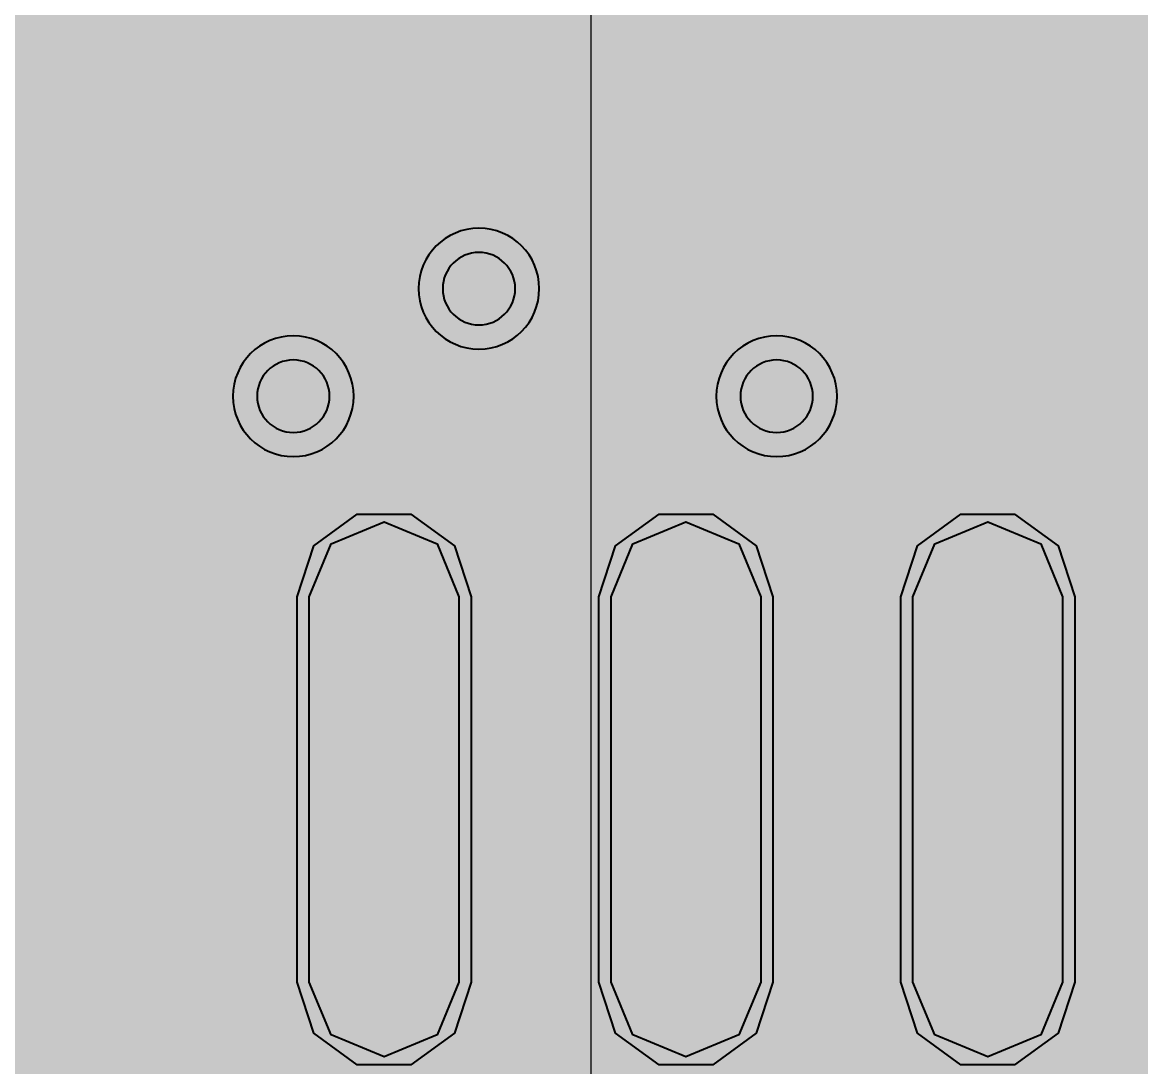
# Model space of a CAD drawing. Header units: millimetres. Extents: x -61 to 56, y -72 to 70.
# Drawn here: x 29.717 to 34.422, y 10.786 to 15.178 of the extents above; entities that cross this region are included whole.
import ezdxf

# ---------------------------------------------------------------- set-up
doc = ezdxf.new("R2010")
doc.units = ezdxf.units.MM
doc.header["$MEASUREMENT"] = 0
for name, color, linetype, true_color in [('02GND', 7, 'Continuous', 0x999966), ('03POWER', 7, 'Continuous', 0x008000), ('Bottom-Layer', 7, 'Continuous', 0x0000ff), ('Hole-Layer', 7, 'Continuous', 0x222222), ('Multi-Layer', 7, 'Continuous', 0xc0c0c0), ('Top-Layer', 7, 'Continuous', 0xff0000), ('Top-Paste-Mask-Layer', 7, 'Continuous', 0x808080), ('Top-Solder-Mask-Layer', 7, 'Continuous', 0x800080)]:
    doc.layers.add(name, color=color, linetype=linetype, true_color=true_color)

msp = doc.modelspace()

# ---------------------------------------------------------------- hatches: boundary and pattern name
at = {"layer": '02GND'}
for points in [[(-49.64195834391669, 52.15325882651766), (49.64195834391669, 52.15325882651766), (49.641958343916706, -62.14198374396749), (-49.64195834391669, -62.14198374396749)], [(32.27882397764797, 13.605681991363985), (32.36083535099811, 13.29961137922276), (32.58489458978919, 13.075552140431679), (32.89096520193041, 12.993540767081537), (33.19703581407164, 13.075552140431677), (33.421095052862725, 13.29961137922276), (33.50310642621286, 13.605681991363985), (33.421095052862725, 13.911752603505208), (33.19703581407164, 14.135811842296294), (32.89096520193041, 14.217823215646433), (32.584894589789194, 14.135811842296294), (32.36083535099811, 13.911752603505208)]]:
    msp.add_hatch(color=256, dxfattribs=at).paths.add_polyline_path(points)
at = {"layer": '03POWER'}
for points in [[(48.498956057912125, -56.04159512319025), (48.58111403814797, -56.34791952557415), (48.80553446097866, -56.57201782326688), (49.111976558646546, -56.65373571597832), (49.41818263372846, -56.57113781772896), (49.64195834391669, -56.34639573279148), (49.641958343916706, -62.14198374396749), (44.192197104394225, -62.14198374396749), (44.39271061544224, -61.95662885865687), (44.49267545900355, -61.702524290273935), (44.47220038050033, -61.43023240133561), (45.189120969245266, -61.703607933859004), (45.94976176232751, -61.80428015568837), (46.713115877138364, -61.72682172974153), (47.43803015326418, -61.475408514858486), (48.08542375926282, -61.063594441202774), (48.62039507817628, -60.513580804745615), (49.014103287538546, -59.85501937387557), (49.24532319607639, -59.123413833816876), (49.30158951434908, -58.358205748537536), (49.17986887058742, -57.60064822779664), (48.886723342706745, -56.89158193200168), (48.437956690324455, -56.26923331261023), (47.85776235875703, -55.76715378707081), (47.17741918692714, -55.41241094937951), (46.43360513483187, -55.22412932984521), (45.666419939159496, -55.21245937311911), (44.917223297607244, -55.3780302178825), (44.22640512747952, -55.71191577937058), (43.631208106087335, -56.196115963256034), (43.16371988190714, -56.80452706818566), (42.84914319834193, -57.50434906162825), (42.7044371893899, -58.257853861428494), (42.73740309628848, -59.02441929329403), (42.94626369503581, -59.76271907159533), (43.319759108259646, -60.43295073949053), (43.837753836123234, -60.99898145796292), (-43.36177800355601, -60.99898145796292), (-43.62070140292836, -61.05643758985197), (-43.83101923092808, -61.21802021595908), (-43.95325024242799, -61.453396751879495), (-43.96444900967684, -61.718381886266876), (-43.86251327972212, -61.963232127828505), (-43.66657861315724, -62.14198374396749), (-49.64195834391669, -62.14198374396749), (-49.64195834391669, -56.58191262382526), (-49.43345581523011, -56.797498269466416), (-49.14757138874967, -56.8881656272704), (-48.85293138332117, -56.832150073391965), (-49.16222811200256, -57.541188698626186), (-49.29821191569646, -58.30270602842243), (-49.25343109754075, -59.07497212037024), (-49.0303395753776, -59.81566801693373), (-48.6411624109461, -60.4842047572346), (-48.10722589587972, -61.043947587761096), (-47.45778890473421, -61.464223488781975), (-46.72843955504717, -61.72200200720069), (-45.95914503491617, -61.80315728887398), (-45.19206146445252, -61.70324215302472), (-44.46922380723083, -61.427731790698154), (-43.83024242092482, -60.99172373297273), (-43.31013247250253, -60.41911053019163), (-42.93739516258743, -59.74127047808177), (-42.7324559048482, -58.995348136893135), (-42.706545045710975, -58.22221886838377), (-42.861082459178974, -57.46424893079675), (-43.18759973998821, -56.76297387507325), (-43.668204258790595, -56.1568224625089), (-44.27655964987642, -55.6790108295573), (-44.97932900226311, -55.35572229621123), (-45.73800166956687, -55.204672561576466), (-46.51100359237213, -55.23413891164608), (-47.25597549077851, -55.44250663715039), (-47.93209408578566, -55.81835751706504), (-48.50230915026372, -56.34109551902143), (-48.49979490575768, -56.3091476666853), (-48.498956057912125, -56.27711201422403), (-48.498956057912125, 51.31496316992635), (-19.402619467519298, 51.31496316992635), (-19.629487069922497, 51.14373500071528), (-19.75456549222998, 50.88850298229945), (-19.75088814838538, 50.604294481205976), (-19.61924786426078, 50.35238411907861), (-19.388025946438404, 50.187083121894396), (-19.6577761679802, 49.97715635433686), (-19.772914418966884, 49.65532159406582), (-19.6975412972884, 49.32192494998037), (-19.45515768106508, 49.080917455604144), (-19.683909679216892, 48.85828713656416), (-19.769484338568923, 48.55076687171796), (-19.688612489603983, 48.241976522679515), (-19.463284529677818, 48.0158813080247), (-19.154770869168768, 47.93396026742095), (-18.84696149045146, 48.01848909083615), (-18.623554869997662, 48.24648298889421), (-18.545298974109148, 48.55594663841217), (-18.63347287910289, 48.86273173924409), (-18.86410063745156, 49.083418333067456), (-18.624969617895157, 49.324257714659346), (-18.550889167339907, 49.65546662016338), (-18.664631474695653, 49.97523206507112), (-18.931232372078252, 50.18525876278939), (-18.69805043815655, 50.349440834778), (-18.56455849949009, 50.601451686490805), (-18.559730008311707, 50.88659419953101), (-18.684612953435636, 51.14298026991533), (-18.912102401924443, 51.31496316992635), (48.42554110101114, 51.31496316992635), (48.498956057912125, 51.24154821302537)], [(22.8493522987046, 14.008028956057913), (22.9306957097232, 13.70311821518391), (23.153107563706765, 13.479242630038797), (23.45747817113814, 13.395900901305033), (23.76291592583185, 13.475242494584576), (23.76291592583185, -5.556832290066372), (23.537746707185544, -5.682626533813192), (23.38437889255203, -5.889999825777615), (23.330040640081283, -6.142136144272289), (23.38437889255203, -6.394272462766964), (23.537746707185544, -6.601645754731387), (23.76291592583185, -6.727439998478205), (23.76291592583185, -10.398869660201642), (23.49121982047213, -10.504061219073387), (23.298924763855425, -10.722937094688511), (23.229591059182123, -11.005915671831346), (23.298924763855428, -11.288894248974179), (23.491219820472132, -11.507770124589303), (23.76291592583185, -11.612961683461046), (23.76291592583185, -18.065884906541513), (15.932438119647943, -25.89636271272543), (-24.55725933451867, -25.89636271272543), (-24.694313853094943, -25.923624551475513), (-24.81050306362028, -26.00125969990525), (-28.007155336924825, -29.197911973209795), (-28.084790485354564, -29.314101183735133), (-28.11205232410465, -29.451155702311407), (-28.11205232410465, -54.9897332994666), (-28.084790485354564, -55.12678781804287), (-28.007155336924825, -55.242977028568205), (-26.976256175126505, -56.27387619036653), (-26.860066964601167, -56.35151133879627), (-26.723012446024896, -56.37877317754636), (9.14188214376429, -56.37877317754636), (9.278936500650534, -56.351511405770424), (9.395125625361427, -56.27387643787076), (10.694579524269225, -54.974425078968046), (10.7722148532292, -54.85823578262847), (10.799476758953519, -54.72118110236221), (10.799476758953519, -54.42777827390833), (11.153264411270463, -54.78724576944588), (11.60835225277897, -55.004679988903405), (12.110292057807829, -55.054066377793085), (12.599030075663594, -54.92949618399702), (13.016092061457414, -54.64587340055801), (13.311579329594634, -54.23713160229317), (13.450138798777425, -53.75217401983904), (13.415192752444657, -53.24902259419693), (13.210922252016763, -52.78787603838749), (12.861766900776493, -52.423907462847986), (12.409500808301509, -52.20066328066762), (11.908234596806823, -52.14485316963265), (11.917382663153521, -51.85685001757489), (11.793756185158745, -51.59656940621151), (11.564748230975972, -51.42168413057599), (11.281102222227883, -51.37094514719665), (11.005668242287607, -51.45559516436941), (10.799476758953519, -51.656877490750986), (10.799476758953519, -47.2270391970824), (10.99464649748382, -47.42162005923089), (11.255391272226388, -47.51086747486231), (11.528859629072418, -47.476691510261844), (11.759621117588802, -47.32601943531051), (11.900901721949365, -47.089391606042796), (11.924064682759033, -46.81477111154363), (12.234593449248374, -46.82033628397155), (12.507885483393856, -46.672787817242245), (12.673590338420407, -46.410107427829224), (12.689052506199635, -46.09991392801159), (12.550291737490909, -45.82205688737935), (12.29302763204046, -45.648061870185394), (11.983484750012357, -45.622718426313625), (11.701345179890486, -45.75255042904404), (11.51923688857868, -46.00413670887074), (11.48403793344619, -46.31271428342716), (11.224239487138794, -46.297060592487746), (10.981420375354643, -46.39075770928501), (10.799476758953519, -46.576867330730664), (10.799476758953523, -44.63398282190724), (11.028237372776262, -44.40944892291073), (11.112161544323092, -44.10008890017781), (11.028237372776259, -43.79072887744489), (10.799476758953519, -43.56619497844838), (10.799476758953519, -42.147029037062076), (11.027596092756033, -42.36072637752893), (11.331479004075238, -42.43393949100782), (11.631890004394762, -42.34757853533843), (11.850498883362615, -42.12416156683888), (11.930304800609603, -41.82194310388621), (11.850498883362615, -41.51972464093354), (11.631890004394762, -41.29630767243399), (11.331479004075238, -41.209946716764605), (11.027596092756033, -41.28315983024349), (10.799476758953519, -41.49685717071034), (10.799476758953519, -38.0449555830423), (11.00268033657947, -37.84175151705892), (11.302568492383902, -37.86117191414528), (11.575561111775842, -37.73553319570107), (11.75586457654087, -37.495115396009574), (11.800024168562755, -37.19786131572263), (21.822468884937777, -37.19786131572263), (21.959523403514048, -37.170599476972555), (22.075712614039386, -37.09296432854281), (32.36304560870537, -26.805631333876825), (32.44068075713511, -26.689442123351487), (32.4679425958852, -26.552387604775216), (32.4679425958852, -12.211320629382184), (32.787397980054756, -12.140538571904578), (33.02475861867009, -11.915323631521385), (33.11220726441453, -11.600022860045723), (33.02475861867009, -11.28472208857006), (32.787397980054756, -11.059507148186867), (32.4679425958852, -10.988725090709261), (32.4679425958852, -8.389281884479246), (32.6477453596638, -8.173440658015604), (32.71220472440946, -7.900015240030481), (32.647745359663794, -7.626589822045359), (32.4679425958852, -7.410748595581717), (32.4679425958852, -5.356617626485286), (32.80741227351153, -5.305428736079339), (33.06593865853288, -5.079543648531462), (33.16220726441453, -4.750010160020321), (33.06593865853288, -4.42047667150918), (32.80741227351153, -4.194591583961303), (32.4679425958852, -4.143402693555355), (32.4679425958852, -2.0113003093415407), (32.71405133180047, -1.9735242688136834), (32.92475641159315, -1.8408596221238496), (33.06519688697046, -1.6352556046349611), (33.1121370193581, -1.390729198896835), (33.05781061000268, -1.1477370583277973), (32.91120590991994, -0.9464819936823894), (33.06078476498949, -0.7450767802441486), (33.11701142816945, -0.5005845385846878), (33.070442002042746, -0.2540704772529844), (32.928898342971465, -0.04693939204187512), (32.71615429277198, 0.08601873290256773), (32.4679425958852, 0.12247209231705247), (32.4679425958852, 3.3311708478591164), (32.46921880048647, 3.3539617330030085), (32.4696443992888, 3.3767843535687074), (32.46921880048647, 3.3996069741344055), (32.4679425958852, 3.422397859278298), (32.4679425958852, 16.054262128524257), (32.44068075713511, 16.19131664710053), (32.36304560870537, 16.30750585762587), (30.90415767008948, 17.76639379624176), (31.093717054720035, 18.043060975318994), (31.109046083461596, 18.37808710737127), (30.945543494001992, 18.670908540193516), (30.652287301361483, 18.833630062304337), (30.317303217394343, 18.81740810900748), (30.041142272875238, 18.627111968735573), (29.93428154657511, 18.687954774433102), (29.8131394462789, 18.70906527813056), (26.82433871501461, 18.70906527813056), (27.106796188111375, 18.821865029242648), (27.300100091220017, 19.056683275982813), (27.356529669212804, 19.35555065574634), (27.262154204550928, 19.644686055912103), (27.040272080592253, 19.852710888628646), (26.745659131318263, 19.928270256540515), (26.451046182044273, 19.852710888628646), (26.229164058085598, 19.644686055912103), (26.134788593423725, 19.35555065574634), (26.191218171416512, 19.056683275982813), (26.384522074525155, 18.821865029242648), (26.66697954762192, 18.70906527813056), (26.105369570739143, 18.70906527813056), (25.968315052162872, 18.681803439380474), (25.852125841637534, 18.604168290950735), (23.867812913011676, 16.619855362324877), (23.790177764581937, 16.503666151799543), (23.76291592583185, 16.36661163322327), (23.76291592583185, 14.540815417531249), (23.45747817113814, 14.620157010810791), (23.153107563706765, 14.536815282077029), (22.9306957097232, 14.312939696931915)], [(-26.537912115824234, -33.50006604013208), (-26.61480169744209, -33.20304321695031), (-26.826154612788184, -32.98063703352245), (-27.118875802781258, -32.8887192975773), (-27.419429263190807, -32.95038113900363), (-27.652311404622807, -33.150132167672545), (-27.652311404622807, -29.49323988441688), (-24.845125184586678, -26.686053664380744), (-24.698454771378227, -26.989688919691538), (-24.413246635164455, -27.16958582743555), (-24.076046227079843, -27.17115527509624), (-23.789175878555145, -26.993921019051577), (-23.63968543346847, -26.69166419910176), (-23.672937265355415, -26.35610363220727), (-14.65085750223413, -26.35610363220727), (-14.690372732980542, -26.64871280011407), (-14.588317806899635, -26.925780247979517), (-14.36843680938323, -27.122843500604763), (-14.08188722377445, -27.1940538481077), (-13.795337638165671, -27.122843500604763), (-13.575456640649264, -26.925780247979517), (-13.473401714568356, -26.64871280011407), (-13.51291694531477, -26.35610363220727), (-4.490837182193487, -26.35610363220727), (-4.530352412939901, -26.64871280011407), (-4.428297486858995, -26.925780247979517), (-4.2084164893425875, -27.122843500604763), (-3.921866903733808, -27.1940538481077), (-3.635317318125029, -27.122843500604763), (-3.4154363206086216, -26.925780247979517), (-3.3133813945277146, -26.64871280011407), (-3.3528966252741284, -26.35610363220727), (0.5891729778268338, -26.35610363220727), (0.5496577470804199, -26.64871280011407), (0.6517126731613265, -26.925780247979514), (0.8715936706777333, -27.122843500604763), (1.158143256286513, -27.1940538481077), (1.4446928418952918, -27.122843500604763), (1.6645738394116987, -26.925780247979517), (1.7666287654926054, -26.64871280011407), (1.7271135347461917, -26.35610363220727), (10.749193297867475, -26.35610363220727), (10.709678067121061, -26.64871280011407), (10.811732993201968, -26.925780247979517), (11.031613990718373, -27.122843500604763), (11.318163576327153, -27.1940538481077), (11.604713161935932, -27.122843500604763), (11.824594159452339, -26.925780247979517), (11.926649085533247, -26.64871280011407), (11.887133854786834, -26.35610363220727), (16.080784861569725, -26.35610363220727), (16.11966557605945, -26.348369777242706), (16.152627054222666, -26.3263456216598), (16.693014781261766, -25.785957894620704), (16.856666985039194, -26.051663683975143), (17.130032860258087, -26.202171851738505), (17.44206994617253, -26.19836825979204), (17.711685888407313, -26.04124138751831), (17.868812760681045, -25.77162544528353), (17.87261635262751, -25.459588359369082), (17.722108184864148, -25.18622248415019), (17.45640239550971, -25.02257028037276), (20.874668546622594, -21.604304129259866), (21.016002162475427, -21.903281241672246), (21.29222522408687, -22.08511447557212), (21.6227210109026, -22.09673513018092), (21.911033107101748, -21.934751674538884), (22.073016562743778, -21.646439578339734), (22.061395908134983, -21.315943791524006), (21.87956267423511, -21.039720729912567), (21.58058556182273, -20.89838711405973), (24.192898834766222, -18.286073841116238), (24.21492299034913, -18.253112362953022), (24.222656845313693, -18.214231648463297), (24.222656845313693, -11.485095551047984), (24.393047305079072, -11.27193940274312), (24.45387350774702, -11.005915671831346), (24.393047305079072, -10.739891940919573), (24.222656845313693, -10.52673579261471), (24.222656845313693, -6.686241523336983), (24.46487067077024, -6.460747647710811), (24.55432308864618, -6.142136144272289), (24.46487067077024, -5.823524640833768), (24.222656845313693, -5.598030765207596), (24.222656845313693, 0.11803257525614096), (24.53557002193741, -0.008735932297339773), (24.86809679654764, 0.0496665914443942), (25.1190860418313, 0.27547471655068795), (25.21218948437897, 0.6000000000000002), (25.119086041831302, 0.9245252834493118), (24.86809679654764, 1.150333408555606), (24.53557002193741, 1.20873593229734), (24.222656845313693, 1.0819674247438593), (24.222656845313693, 4.316846597611704), (24.4608750730609, 4.136527183286117), (24.75606783561017, 4.090437616654656), (25.0379159197937, 4.189557103415928), (25.239279009089238, 4.410273938938507), (25.312189484378973, 4.70001016002032), (25.239279009089238, 4.989746381102134), (25.0379159197937, 5.210463216624713), (24.75606783561017, 5.309582703385986), (24.4608750730609, 5.263493136754524), (24.222656845313693, 5.083173722428938), (24.222656845313693, 16.3245274511178), (26.147453752844612, 18.249324358648717), (29.77105526417343, 18.249324358648717), (29.91571242516504, 18.104667197657108), (30.080422315809102, 17.804633644231757), (30.380455869234453, 17.639923753587695), (32.00820167640336, 16.01217794641879), (32.00820167640336, 14.545835302790936), (31.728625800916536, 14.663594800074979), (31.426842503961645, 14.632662437833318), (31.176969363813374, 14.46063516328868), (31.04037489294593, 14.189762647364203), (30.749973975088448, 14.208365516283157), (30.483795659668274, 14.090773576829122), (30.301991092623165, 13.863560330679112), (30.245644586276683, 13.578071572499338), (30.327489360166187, 13.29882223443126), (30.529030079948985, 13.088917260469435), (30.804722444884725, 12.995791110862466), (31.092265318041964, 13.040488492452035), (31.326679577063036, 13.21290866236288), (31.454992137788135, 13.474088000337098), (31.74330469206401, 13.45511744086471), (32.00820167640336, 13.570502009883693), (32.00820167640336, 9.465825142770614), (31.69571564022029, 9.587592097784084), (31.36596702173867, 9.52643195756088), (31.117932898677783, 9.300702500156504), (31.026062992125986, 8.978158496316993), (31.117932898677783, 8.655614492477483), (31.36596702173867, 8.429885035073108), (31.69571564022029, 8.368724894849903), (32.00820167640336, 8.490491849863371), (32.00820167640336, 3.970085997037452), (31.73220556372742, 3.975964949944965), (31.481691976847408, 3.859984955600983), (31.307609364618344, 3.6457335602285754), (31.245361950723908, 3.3767843535687074), (31.307609364618344, 3.1078351469088394), (31.481691976847408, 2.8935837515364318), (31.73220556372742, 2.7776037571924497), (32.00820167640336, 2.783482710099963), (32.00820167640336, -0.13088853570784814), (31.90604092047063, -0.36214066307926623), (31.90604092047063, -0.614953571109202), (32.00820167640336, -0.8462056984806203), (32.00820167640336, -1.0356039585592234), (31.90169907180739, -1.270875278422055), (31.90169907180739, -1.5291298015881056), (32.00820167640336, -1.764401121450937), (32.00820167640336, -4.465229736207733), (31.955753667101725, -4.603348366328026), (31.937924815849634, -4.750010160020321), (31.955753667101725, -4.896671953712615), (32.00820167640336, -5.034790583832909), (32.00820167640336, -7.29480595076917), (31.742386818816232, -7.4032413778834), (31.55523989561777, -7.620937977546455), (31.48792227584456, -7.900015240030481), (31.55523989561777, -8.179092502514505), (31.742386818816232, -8.39678910217756), (32.00820167640336, -8.505224529291791), (32.00820167640336, -10.854215497310669), (31.70443858804684, -10.733334786133284), (31.381782822059208, -10.786035989701842), (31.132268638324497, -10.997286628275642), (31.02706740785571, -11.306829616066503), (31.09618670654553, -11.626370979165658), (31.319910960803785, -11.864764809285537), (31.63442511344178, -11.954011702637883), (31.95001721658066, -11.868654894947957), (31.976913499933442, -11.917872349819932), (32.00820167640336, -11.964421441491579), (32.00820167640336, -15.93422565733099), (31.69571564022029, -15.812458702317521), (31.36596702173867, -15.873618842540726), (31.117932898677783, -16.0993482999451), (31.026062992125986, -16.42189230378461), (31.11793289867778, -16.74443630762412), (31.36596702173867, -16.970165765028497), (31.69571564022029, -17.031325905251702), (32.00820167640336, -16.90955895023823), (32.00820167640336, -26.51030342266975), (21.780384702832304, -36.738120396240795), (11.512065292850394, -36.738120396240795), (11.262722278447107, -36.65136701581459), (11.000033721823538, -36.677688301233786), (10.772860219200833, -36.81218844083678), (10.623456495818875, -37.02985014000937), (10.579611942642885, -37.290187887952094), (10.64948173413788, -37.54477834355391), (10.36949376369044, -37.82476698689406), (10.347469671075865, -37.85772843512545), (10.33973583947168, -37.89660909321819), (10.339735839471683, -39.21124654570663), (10.119653715469266, -38.97801421254353), (9.811854675887016, -38.88805192171918), (9.50080793688548, -38.96604800299657), (9.271873979993167, -39.19059801061124), (9.187879095758193, -39.500078740157484), (9.271873979993167, -39.80955946970373), (9.50080793688548, -40.034109477318395), (9.811854675887016, -40.11210555859579), (10.119653715469266, -40.02214326777144), (10.33973583947168, -39.78891093460834), (10.33973583947168, -43.50930487555057), (10.105565498756741, -43.63198392003777), (9.944962243939205, -43.841966040631064), (9.887879095758192, -44.10008890017781), (9.944962243939205, -44.35821175972455), (10.105565498756741, -44.56819388031784), (10.33973583947168, -44.69087292480504), (10.33973583947168, -54.679096862089544), (9.099798019825993, -55.91903225806452), (-26.68092826391942, -55.91903225806452), (-27.652311404622807, -54.94764911736113), (-27.652311404622807, -33.84999991259163), (-27.419429263190807, -34.049750941260534), (-27.118875802781258, -34.11141278268686), (-26.826154612788184, -34.01949504674172), (-26.61480169744209, -33.79708886331385)], [(33.86920497840996, 15.64649733299467), (33.9512163517601, 15.340426720853445), (34.17527559055118, 15.116367482062364), (34.481346202692414, 15.034356108712222), (34.78741681483364, 15.116367482062364), (35.01147605362472, 15.340426720853445), (35.09348742697486, 15.64649733299467), (35.01147605362472, 15.952567945135893), (34.78741681483364, 16.176627183926975), (34.481346202692414, 16.258638557277116), (34.17527559055119, 16.176627183926975), (33.9512163517601, 15.952567945135893)]]:
    msp.add_hatch(color=256, dxfattribs=at).paths.add_polyline_path(points)
at = {"layer": 'Bottom-Layer'}
for points in [[(-49.64195834391669, -62.14198374396749), (-49.641958343916684, 52.15325882651766), (49.6419583439167, 52.15325882651766), (49.641958343916706, -62.14198374396749)], [(32.27882397764797, 13.605681991363985), (32.36083535099811, 13.29961137922276), (32.58489458978919, 13.075552140431679), (32.89096520193041, 12.993540767081537), (33.19703581407164, 13.075552140431677), (33.421095052862725, 13.29961137922276), (33.50310642621286, 13.605681991363985), (33.421095052862725, 13.911752603505208), (33.19703581407164, 14.135811842296294), (32.89096520193041, 14.217823215646433), (32.584894589789194, 14.135811842296294), (32.36083535099811, 13.911752603505208)]]:
    msp.add_hatch(color=256, dxfattribs=at).paths.add_polyline_path(points)
at = {"layer": 'Top-Layer'}
for points in [[(-49.64195834391669, -62.14198374396749), (-49.641958343916684, 52.15325882651766), (49.6419583439167, 52.15325882651766), (49.641958343916706, -62.14198374396749)], [(31.835925831851668, 12.76212344424689), (31.835925831851668, 11.142108204216411), (31.90807237511021, 10.838918091158906), (32.109046788182425, 10.600719321954994), (32.39576851987872, 10.478571800764213), (32.70677636202496, 10.498658873311516), (32.97540317496326, 10.656674707108609), (33.144066548133104, 10.918747282764569), (33.21549467671865, 10.774002202621718), (33.3193268986538, 10.650422327776333), (33.3193268986538, 10.549824243746574), (33.16963111735245, 10.237929348783023), (33.21292900041128, 9.894691026670863), (33.435390894143055, 9.629742053694903), (33.765960877759845, 9.527709027789829), (34.09905253294646, 9.621182027574715), (34.32827400144334, 9.880305108028542), (34.38041030591126, 10.222312502978088), (34.23880873761748, 10.537964603082758), (34.23880873761748, 10.650422327776333), (34.34264095955264, 10.774002202621718), (34.414069088138184, 10.918747282764569), (34.48549721672372, 10.774002202621716), (34.58932943865888, 10.650422327776331), (34.58932943865888, 10.539408263458498), (34.44006838773391, 10.22730189728978), (34.483847900624795, 9.884121770567228), (34.7066842548172, 9.619483896527047), (35.037400739165456, 9.517916913178166), (35.37036238327674, 9.611862581928676), (35.59921708472421, 9.87131348431998), (35.650865797177254, 10.213397765789052), (35.50881127762256, 10.52884943974301), (35.50881127762256, 10.650422327776331), (35.66655981639422, 10.874109168616558), (35.72220980441961, 11.14210820421641), (35.72220980441961, 12.762123444246889), (35.65006326116107, 13.065313557304394), (35.44908884808886, 13.303512326508303), (35.16236711639256, 13.425659847699087), (34.85135927424632, 13.405572775151784), (34.58273246130803, 13.247556941354691), (34.414069088138184, 12.985484365698733), (34.25955442942949, 13.23355671683592), (34.01446574284358, 13.392761637809448), (33.72500341983661, 13.433088238385313), (33.4457324948907, 13.346934761180687), (33.499696002093565, 13.670208663358938), (33.37915791869253, 13.974985050878034), (33.11867224996577, 14.173895312873642), (32.79291102418943, 14.209918912359017), (32.495258463157136, 14.072729157456907), (32.311041028637426, 13.80165349872274), (32.12111743780469, 13.611729907890007), (32.00218699765701, 13.433737925808638), (31.960424180848367, 13.223782067564139), (31.960424180848367, 13.152135829319013), (31.867805315803647, 12.966824140027676)], [(30.92406400812802, 12.76212344424689), (31.016325000079128, 12.984861182293244), (31.23906273812548, 13.077122174244352), (31.461800476171835, 12.984861182293244), (31.554061468122942, 12.76212344424689), (31.554061468122942, 11.142108204216411), (31.461800476171835, 10.919370466170056), (31.23906273812548, 10.82710947421895), (31.016325000079128, 10.919370466170056), (30.92406400812802, 11.142108204216411)], [(32.1940665481331, 12.76212344424689), (32.28632754008421, 12.984861182293244), (32.509065278130564, 13.077122174244352), (32.73180301617691, 12.984861182293244), (32.82406400812802, 12.76212344424689), (32.82406400812802, 11.142108204216411), (32.73180301617691, 10.919370466170056), (32.509065278130564, 10.82710947421895), (32.28632754008421, 10.919370466170056), (32.1940665481331, 11.142108204216411)], [(33.46406908813818, 12.76212344424689), (33.55633008008929, 12.984861182293244), (33.779067818135644, 13.077122174244352), (34.00180555618199, 12.984861182293244), (34.0940665481331, 12.76212344424689), (34.0940665481331, 11.142108204216411), (34.00180555618199, 10.919370466170056), (33.779067818135644, 10.82710947421895), (33.55633008008929, 10.919370466170056), (33.46406908813818, 11.142108204216411)]]:
    msp.add_hatch(color=256, dxfattribs=at).paths.add_polyline_path(points)
at = {"layer": 'Top-Paste-Mask-Layer'}
for points in [[(30.92406400812802, 12.76212344424689), (31.016325000079128, 12.984861182293244), (31.23906273812548, 13.077122174244352), (31.461800476171835, 12.984861182293244), (31.554061468122942, 12.76212344424689), (31.554061468122942, 11.142108204216411), (31.461800476171835, 10.919370466170056), (31.23906273812548, 10.82710947421895), (31.016325000079128, 10.919370466170056), (30.92406400812802, 11.142108204216411)], [(32.1940665481331, 12.76212344424689), (32.28632754008421, 12.984861182293244), (32.509065278130564, 13.077122174244352), (32.73180301617691, 12.984861182293244), (32.82406400812802, 12.76212344424689), (32.82406400812802, 11.142108204216411), (32.73180301617691, 10.919370466170056), (32.509065278130564, 10.82710947421895), (32.28632754008421, 10.919370466170056), (32.1940665481331, 11.142108204216411)], [(33.46406908813818, 12.76212344424689), (33.55633008008929, 12.984861182293244), (33.779067818135644, 13.077122174244352), (34.00180555618199, 12.984861182293244), (34.0940665481331, 12.76212344424689), (34.0940665481331, 11.142108204216411), (34.00180555618199, 10.919370466170056), (33.779067818135644, 10.82710947421895), (33.55633008008929, 10.919370466170056), (33.46406908813818, 11.142108204216411)]]:
    msp.add_hatch(color=256, dxfattribs=at).paths.add_polyline_path(points)
at = {"layer": 'Top-Solder-Mask-Layer'}
for points in [[(30.873263906527818, 12.76212344424689), (30.94312526684047, 12.977134602765814), (31.126024682639304, 13.110018806691002), (31.35210079361166, 13.110018806691002), (31.53500020941049, 12.977134602765814), (31.604861569723145, 12.76212344424689), (31.604861569723145, 11.142108204216411), (31.53500020941049, 10.927097045697485), (31.35210079361166, 10.7942128417723), (31.126024682639304, 10.7942128417723), (30.94312526684047, 10.927097045697487), (30.873263906527818, 11.142108204216411)], [(32.1432664465329, 12.76212344424689), (32.21312780684555, 12.977134602765814), (32.396027222644385, 13.110018806691002), (32.622103333616735, 13.110018806691002), (32.80500274941557, 12.977134602765814), (32.87486410972822, 12.76212344424689), (32.87486410972822, 11.142108204216411), (32.80500274941557, 10.927097045697485), (32.622103333616735, 10.7942128417723), (32.396027222644385, 10.7942128417723), (32.21312780684555, 10.927097045697487), (32.1432664465329, 11.142108204216411)], [(33.41326898653798, 12.76212344424689), (33.48313034685063, 12.977134602765814), (33.666029762649465, 13.110018806691002), (33.892105873621816, 13.110018806691002), (34.07500528942065, 12.977134602765814), (34.1448666497333, 12.76212344424689), (34.1448666497333, 11.142108204216411), (34.07500528942065, 10.927097045697485), (33.892105873621816, 10.7942128417723), (33.666029762649465, 10.7942128417723), (33.48313034685063, 10.927097045697487), (33.41326898653798, 11.142108204216411)]]:
    msp.add_hatch(color=256, dxfattribs=at).paths.add_polyline_path(points)

# ---------------------------------------------------------------- linework, layer by layer
at = {"layer": '02GND', "const_width": 0.05080010160020321}
msp.add_lwpolyline([(32.27882397764797, 13.605681991363985), (32.36083535099811, 13.29961137922276), (32.58489458978919, 13.075552140431679), (32.89096520193041, 12.993540767081537), (33.19703581407164, 13.075552140431677), (33.421095052862725, 13.29961137922276), (33.50310642621286, 13.605681991363985), (33.421095052862725, 13.911752603505208), (33.19703581407164, 14.135811842296294), (32.89096520193041, 14.217823215646433), (32.584894589789194, 14.135811842296294), (32.36083535099811, 13.911752603505208)], close=True, dxfattribs=at)
at = {"layer": '03POWER'}
for points, const_width in [([(-27.753911607823216, -29.451155702311407), (-24.55725933451867, -26.25450342900686), (16.080784861569725, -26.25450342900686), (24.121056642113285, -18.214231648463297), (24.121056642113285, 16.36661163322327), (26.105369570739143, 18.350924561849126), (29.8131394462789, 18.350924561849126), (32.109801879603765, 16.054262128524257), (32.109801879603765, -26.552387604775216), (21.822468884937777, -36.83972059944121), (11.498221996443995, -36.83972059944121), (10.441336042672086, -37.89660909321819), (10.441336042672086, -54.72118110236221), (9.14188214376429, -56.020632461264924), (-26.723012446024896, -56.020632461264924), (-27.753911607823216, -54.9897332994666)], 0.005080010160020321), ([(33.86920497840996, 15.64649733299467), (33.9512163517601, 15.340426720853445), (34.17527559055118, 15.116367482062364), (34.481346202692414, 15.034356108712222), (34.78741681483364, 15.116367482062364), (35.01147605362472, 15.340426720853445), (35.09348742697486, 15.64649733299467), (35.01147605362472, 15.952567945135893), (34.78741681483364, 16.176627183926975), (34.481346202692414, 16.258638557277116), (34.17527559055119, 16.176627183926975), (33.9512163517601, 15.952567945135893)], 0.05080010160020321)]:
    msp.add_lwpolyline(points, close=True, dxfattribs=dict(at, const_width=const_width))
at = {"layer": '03POWER', "const_width": 0.05080010160020321}
for points in [[(32.71405133180047, -1.9735242688136834), (32.92475641159315, -1.8408596221238496), (33.06519688697046, -1.6352556046349611), (33.1121370193581, -1.390729198896835), (33.05781061000268, -1.1477370583277973), (32.91120590991994, -0.9464819936823894), (33.06078476498949, -0.7450767802441486), (33.11701142816945, -0.5005845385846878), (33.070442002042746, -0.2540704772529844), (32.928898342971465, -0.04693939204187512), (32.71615429277198, 0.08601873290256773), (32.4679425958852, 0.12247209231705247), (32.4679425958852, 3.3311708478591164), (32.46921880048647, 3.3539617330030085), (32.4696443992888, 3.3767843535687074), (32.46921880048647, 3.3996069741344055), (32.4679425958852, 3.422397859278298), (32.4679425958852, 16.054262128524257)], [(32.00820167640336, 16.01217794641879), (32.00820167640336, 14.545835302790936), (31.728625800916536, 14.663594800074979), (31.426842503961645, 14.632662437833318), (31.176969363813374, 14.46063516328868), (31.04037489294593, 14.189762647364203), (30.749973975088448, 14.208365516283157), (30.483795659668274, 14.090773576829122), (30.301991092623165, 13.863560330679112), (30.245644586276683, 13.578071572499338), (30.327489360166187, 13.29882223443126), (30.529030079948985, 13.088917260469435), (30.804722444884725, 12.995791110862466), (31.092265318041964, 13.040488492452035), (31.326679577063036, 13.21290866236288), (31.454992137788135, 13.474088000337098), (31.74330469206401, 13.45511744086471), (32.00820167640336, 13.570502009883693), (32.00820167640336, 9.465825142770614)]]:
    msp.add_lwpolyline(points, dxfattribs=at)
at = {"layer": 'Bottom-Layer', "const_width": 0.05080010160020321}
msp.add_lwpolyline([(32.27882397764797, 13.605681991363985), (32.36083535099811, 13.29961137922276), (32.58489458978919, 13.075552140431679), (32.89096520193041, 12.993540767081537), (33.19703581407164, 13.075552140431677), (33.421095052862725, 13.29961137922276), (33.50310642621286, 13.605681991363985), (33.421095052862725, 13.911752603505208), (33.19703581407164, 14.135811842296294), (32.89096520193041, 14.217823215646433), (32.584894589789194, 14.135811842296294), (32.36083535099811, 13.911752603505208)], close=True, dxfattribs=at)
at = {"layer": 'Hole-Layer'}
for points in [[(31.485704851409704, 14.058168656337314, 1), (31.790703581407165, 14.058168656337314, 1)], [(30.704663449326905, 13.605681991363985, 1), (31.00966217932437, 13.605681991363985, 1)], [(32.73846583693168, 13.605681991363985, 1), (33.043464566929146, 13.605681991363985, 1)]]:
    msp.add_lwpolyline(points, format="xyb", close=True, dxfattribs=at)
at = {"layer": 'Multi-Layer'}
for points in [[(31.38420370840742, 14.058168656337314, 1), (31.89220472440945, 14.058168656337314, 1)], [(30.60316230632462, 13.605681991363985, 1), (31.111163322326654, 13.605681991363985, 1)], [(32.6369646939294, 13.605681991363985, 1), (33.14496570993143, 13.605681991363985, 1)]]:
    msp.add_lwpolyline(points, format="xyb", close=True, dxfattribs=at)
at = {"layer": 'Top-Layer'}
for points, const_width in [([(34.58273246130803, 13.247556941354691), (34.414069088138184, 12.985484365698733), (34.25955442942949, 13.23355671683592), (34.01446574284358, 13.392761637809448), (33.72500341983661, 13.433088238385313), (33.4457324948907, 13.346934761180687), (33.499696002093565, 13.670208663358938), (33.37915791869253, 13.974985050878034), (33.11867224996577, 14.173895312873642), (32.79291102418943, 14.209918912359017), (32.495258463157136, 14.072729157456907), (32.311041028637426, 13.80165349872274), (32.12111743780469, 13.611729907890007), (32.00218699765701, 13.433737925808638), (31.960424180848367, 13.223782067564139), (31.960424180848367, 13.152135829319013), (31.867805315803647, 12.966824140027676), (31.835925831851668, 12.76212344424689), (31.835925831851668, 11.142108204216411), (31.90807237511021, 10.838918091158906), (32.109046788182425, 10.600719321954994)], 0.05080010160020321), ([(31.23906273812548, 13.223782067564139), (30.857162814325637, 13.605681991363985)], 0.38100076200152405), ([(32.509065278130564, 13.223782067564139), (32.89096520193041, 13.605681991363985)], 0.38100076200152405), ([(31.23906273812548, 11.952115824231651), (31.23906273812548, 13.223782067564139)], 0.38100076200152405), ([(32.509065278130564, 11.952115824231651), (32.509065278130564, 13.223782067564139)], 0.38100076200152405), ([(33.779067818135644, 11.952115824231651), (33.779067818135644, 10.145013970027941)], 0.20320040640081283), ([(32.97540317496326, 10.656674707108609), (33.144066548133104, 10.918747282764569), (33.21549467671865, 10.774002202621718), (33.3193268986538, 10.650422327776333)], 0.05080010160020321), ([(34.23880873761748, 10.650422327776333), (34.34264095955264, 10.774002202621718), (34.414069088138184, 10.918747282764569), (34.48549721672372, 10.774002202621716)], 0.05080010160020321)]:
    msp.add_lwpolyline(points, dxfattribs=dict(at, const_width=const_width))
for points in [[(30.92406400812802, 12.76212344424689), (31.016325000079128, 12.984861182293244), (31.23906273812548, 13.077122174244352), (31.461800476171835, 12.984861182293244), (31.554061468122942, 12.76212344424689), (31.554061468122942, 11.142108204216411), (31.461800476171835, 10.919370466170056), (31.23906273812548, 10.82710947421895), (31.016325000079128, 10.919370466170056), (30.92406400812802, 11.142108204216411)], [(32.1940665481331, 12.76212344424689), (32.28632754008421, 12.984861182293244), (32.509065278130564, 13.077122174244352), (32.73180301617691, 12.984861182293244), (32.82406400812802, 12.76212344424689), (32.82406400812802, 11.142108204216411), (32.73180301617691, 10.919370466170056), (32.509065278130564, 10.82710947421895), (32.28632754008421, 10.919370466170056), (32.1940665481331, 11.142108204216411)], [(33.46406908813818, 12.76212344424689), (33.55633008008929, 12.984861182293244), (33.779067818135644, 13.077122174244352), (34.00180555618199, 12.984861182293244), (34.0940665481331, 12.76212344424689), (34.0940665481331, 11.142108204216411), (34.00180555618199, 10.919370466170056), (33.779067818135644, 10.82710947421895), (33.55633008008929, 10.919370466170056), (33.46406908813818, 11.142108204216411)]]:
    msp.add_lwpolyline(points, close=True, dxfattribs=at)
at = {"layer": 'Top-Paste-Mask-Layer'}
for points in [[(30.92406400812802, 12.76212344424689), (31.016325000079128, 12.984861182293244), (31.23906273812548, 13.077122174244352), (31.461800476171835, 12.984861182293244), (31.554061468122942, 12.76212344424689), (31.554061468122942, 11.142108204216411), (31.461800476171835, 10.919370466170056), (31.23906273812548, 10.82710947421895), (31.016325000079128, 10.919370466170056), (30.92406400812802, 11.142108204216411)], [(32.1940665481331, 12.76212344424689), (32.28632754008421, 12.984861182293244), (32.509065278130564, 13.077122174244352), (32.73180301617691, 12.984861182293244), (32.82406400812802, 12.76212344424689), (32.82406400812802, 11.142108204216411), (32.73180301617691, 10.919370466170056), (32.509065278130564, 10.82710947421895), (32.28632754008421, 10.919370466170056), (32.1940665481331, 11.142108204216411)], [(33.46406908813818, 12.76212344424689), (33.55633008008929, 12.984861182293244), (33.779067818135644, 13.077122174244352), (34.00180555618199, 12.984861182293244), (34.0940665481331, 12.76212344424689), (34.0940665481331, 11.142108204216411), (34.00180555618199, 10.919370466170056), (33.779067818135644, 10.82710947421895), (33.55633008008929, 10.919370466170056), (33.46406908813818, 11.142108204216411)]]:
    msp.add_lwpolyline(points, close=True, dxfattribs=at)
at = {"layer": 'Top-Solder-Mask-Layer'}
for points in [[(30.873263906527818, 12.76212344424689), (30.94312526684047, 12.977134602765814), (31.126024682639304, 13.110018806691002), (31.35210079361166, 13.110018806691002), (31.53500020941049, 12.977134602765814), (31.604861569723145, 12.76212344424689), (31.604861569723145, 11.142108204216411), (31.53500020941049, 10.927097045697485), (31.35210079361166, 10.7942128417723), (31.126024682639304, 10.7942128417723), (30.94312526684047, 10.927097045697487), (30.873263906527818, 11.142108204216411)], [(32.1432664465329, 12.76212344424689), (32.21312780684555, 12.977134602765814), (32.396027222644385, 13.110018806691002), (32.622103333616735, 13.110018806691002), (32.80500274941557, 12.977134602765814), (32.87486410972822, 12.76212344424689), (32.87486410972822, 11.142108204216411), (32.80500274941557, 10.927097045697485), (32.622103333616735, 10.7942128417723), (32.396027222644385, 10.7942128417723), (32.21312780684555, 10.927097045697487), (32.1432664465329, 11.142108204216411)], [(33.41326898653798, 12.76212344424689), (33.48313034685063, 12.977134602765814), (33.666029762649465, 13.110018806691002), (33.892105873621816, 13.110018806691002), (34.07500528942065, 12.977134602765814), (34.1448666497333, 12.76212344424689), (34.1448666497333, 11.142108204216411), (34.07500528942065, 10.927097045697485), (33.892105873621816, 10.7942128417723), (33.666029762649465, 10.7942128417723), (33.48313034685063, 10.927097045697487), (33.41326898653798, 11.142108204216411)]]:
    msp.add_lwpolyline(points, close=True, dxfattribs=at)

doc.saveas('drawing.dxf')
